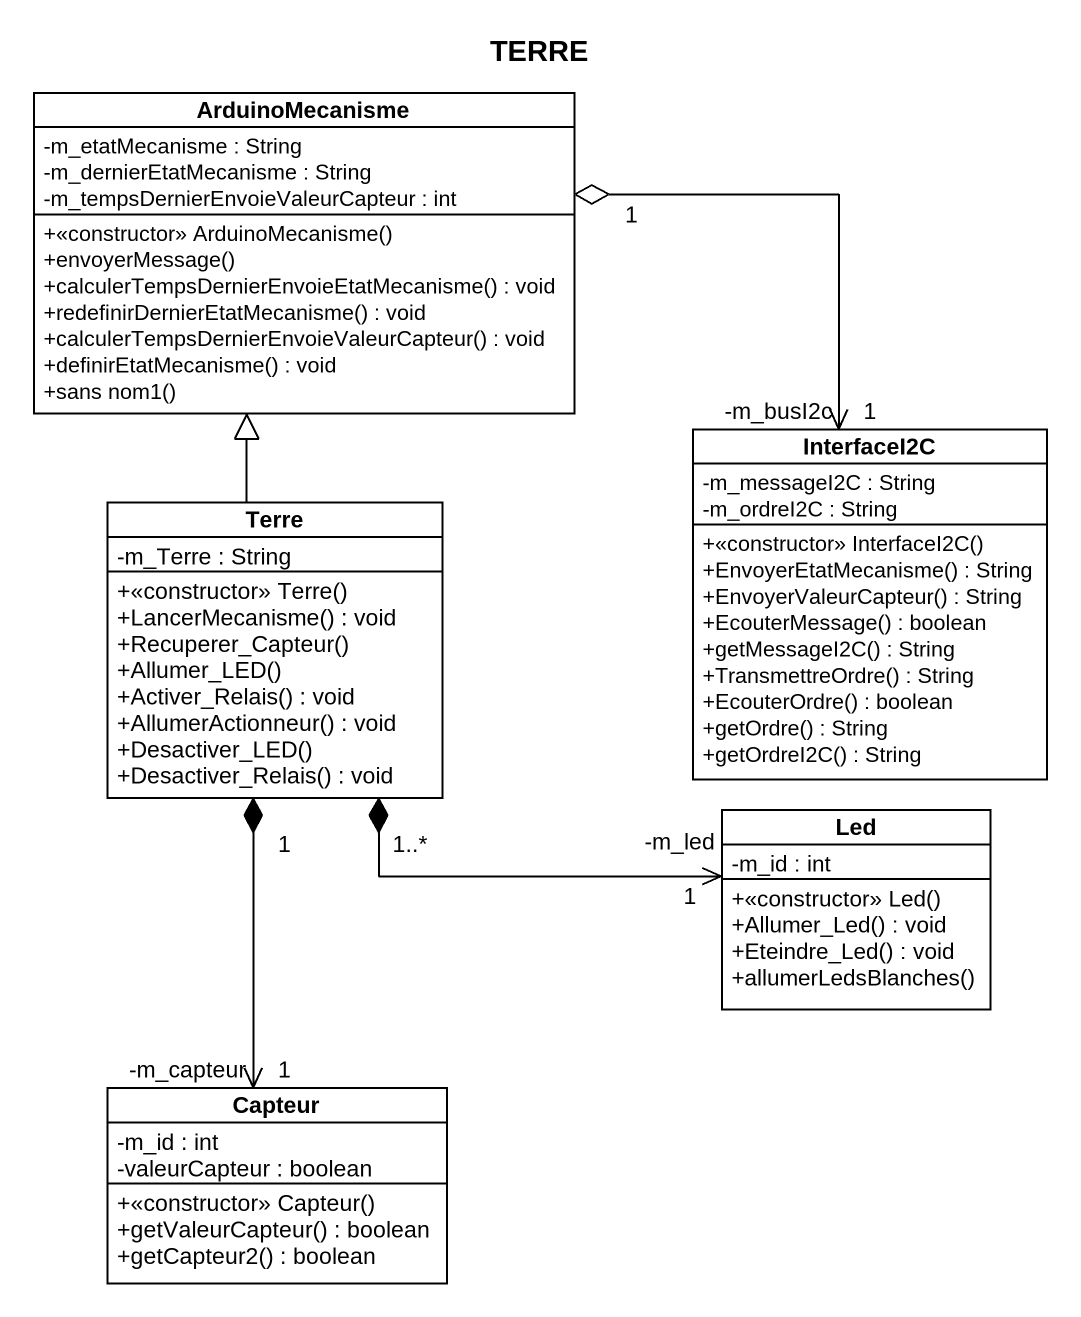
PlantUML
@startuml
title TERRE
hide circle
hide empty members
skinparam classAttributeIconSize 0
class ArduinoMecanisme {
  -m_etatMecanisme : String
  -m_dernierEtatMecanisme : String
  -m_tempsDernierEnvoieValeurCapteur : int
  +<<constructor>> ArduinoMecanisme()
  +envoyerMessage()
  +calculerTempsDernierEnvoieEtatMecanisme() : void
  +redefinirDernierEtatMecanisme() : void
  +calculerTempsDernierEnvoieValeurCapteur() : void
  +definirEtatMecanisme() : void
  +sans nom1()
}
class Terre {
  -m_Terre : String
  +<<constructor>> Terre()
  +LancerMecanisme() : void
  +Recuperer_Capteur()
  +Allumer_LED()
  +Activer_Relais() : void
  +AllumerActionneur() : void
  +Desactiver_LED()
  +Desactiver_Relais() : void
}
class InterfaceI2C {
  -m_messageI2C : String
  -m_ordreI2C : String
  +<<constructor>> InterfaceI2C()
  +EnvoyerEtatMecanisme() : String
  +EnvoyerValeurCapteur() : String
  +EcouterMessage() : boolean
  +getMessageI2C() : String
  +TransmettreOrdre() : String
  +EcouterOrdre() : boolean
  +getOrdre() : String
  +getOrdreI2C() : String
}
class Led {
  -m_id : int
  +<<constructor>> Led()
  +Allumer_Led() : void
  +Eteindre_Led() : void
  +allumerLedsBlanches()
}
class Capteur {
  -m_id : int
  -valeurCapteur : boolean
  +<<constructor>> Capteur()
  +getValeurCapteur() : boolean
  +getCapteur2() : boolean
}
ArduinoMecanisme "1" o--> "-m_busI2c\n1" InterfaceI2C
Terre -up-|> ArduinoMecanisme
Terre "1..*" *-right-> "-m_led\n1" Led
Terre "1" *--> "-m_capteur\n1" Capteur
@enduml
